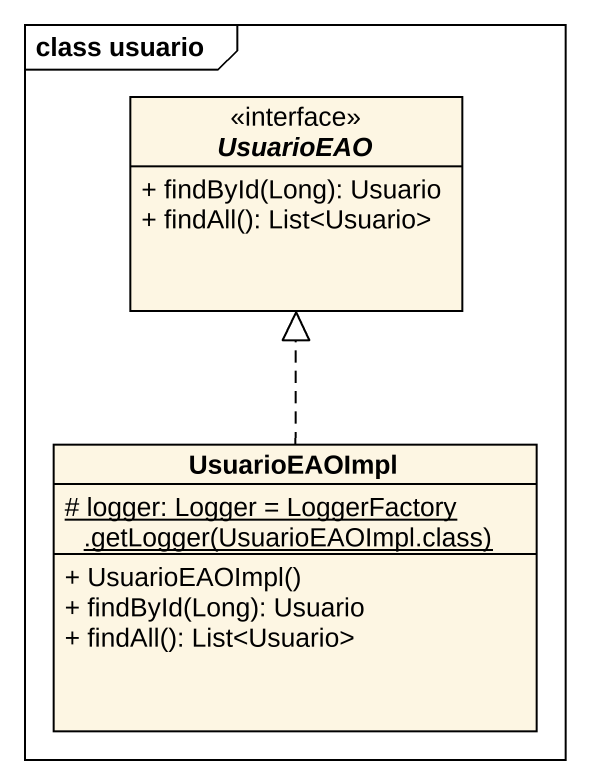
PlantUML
@startuml
mainframe class usuario
hide circle
hide empty members
skinparam classAttributeIconSize 0
interface UsuarioEAO <<interface>> {
  + findById(Long): Usuario
  + findAll(): List<Usuario>
}
class UsuarioEAOImpl {
  {static} {field} # logger: Logger = LoggerFactory .getLogger(UsuarioEAOImpl.class)
  + UsuarioEAOImpl()
  + findById(Long): Usuario
  + findAll(): List<Usuario>
}
UsuarioEAOImpl .up.|> UsuarioEAO
@enduml
